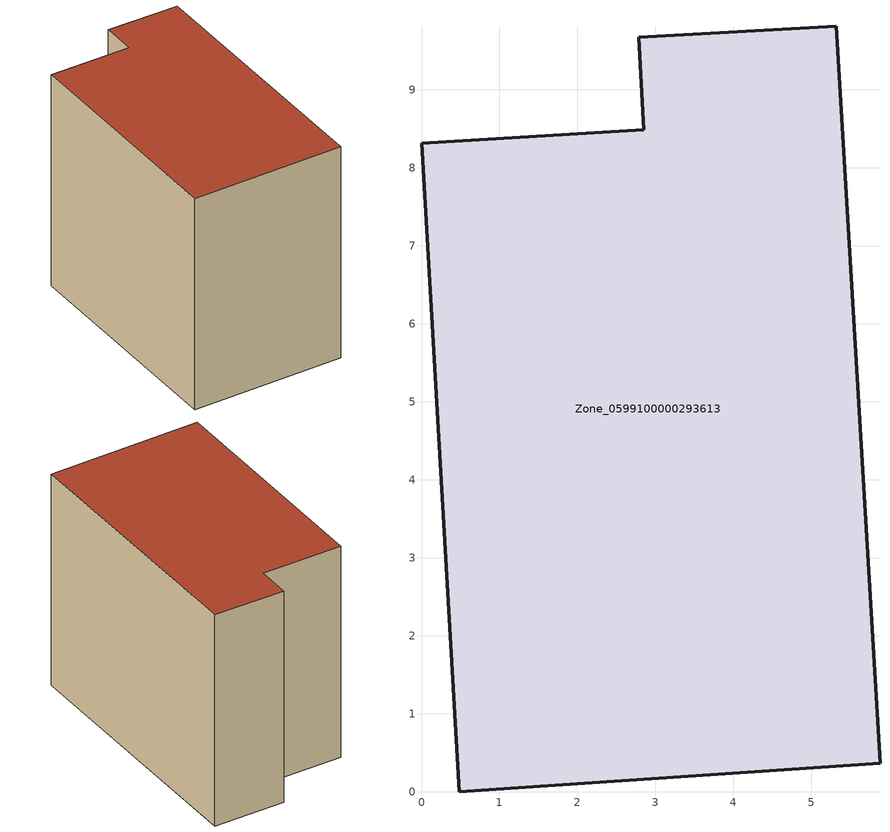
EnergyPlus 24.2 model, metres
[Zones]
Zone_0599100000293613
 floor ground (C_G): 5.88,0.37 0.48,0 0,8.32 2.85,8.49 2.79,9.68 5.32,9.82 z0
 wall outside (C_F): 0.48,0 5.88,0.37 5.32,9.82 2.79,9.68 2.85,8.49 0,8.32 0.48,0 z0:7.84
 roof outside (C_R): 0,8.32 0.48,0 5.88,0.37 5.32,9.82 2.79,9.68 2.85,8.49 z7.84
[BUILDING]
Pand.0599100000293613: North Axis=0; Terrain=City; Loads Convergence Tolerance Value=0.04; Temperature Convergence Tolerance Value=0.4; Solar Distribution=FullExterior; Maximum Number of Warmup Days=25; Minimum Number of Warmup Days=1
[Site:Location]
Rotterdam.The.Hague.AP_ZH_NLD Design_Conditions: Latitude=51.96; Longitude=4.45; Time Zone=1; Elevation=-4.5
[SITE:GROUNDTEMPERATURE:BUILDINGSURFACE]
18, 18, 18, 18, 18, 18, 18, 18, 18, 18, 18, 18
[MATERIAL] Thermal Absorptance=0.9; Solar Absorptance=0.7; Visible Absorptance=0.7
Name | Roughness | Thickness | Conductivity | Density | Specific Heat
G.TI.1975-1991 | MediumSmooth | 0.15 | 0.288461 | 540 | 1210
F.TI.1975-1991 | Rough | 0.3 | 0.230769 | 1920 | 840
R.TI.1975-1991 | MediumRough | 0.2 | 0.153846 | 1500 | 1000
[CONSTRUCTION]
C_G: G.TI.1975-1991
C_F: F.TI.1975-1991
C_R: R.TI.1975-1991
[ZONE]
Zone_0599100000293613: Type=1; Multiplier=1; Ceiling Height=Autocalculate; Volume=Autocalculate; Floor Area=autocalculate; Part of Total Floor Area=Yes
[ZONEINFILTRATION:DESIGNFLOWRATE]
Infil_Zone_0599100000293613: Zone or ZoneList or Space or SpaceList=Zone_0599100000293613; Schedule=AlwaysOn; Design Flow Rate Calculation Method=Flow/Area; Flow Rate per Floor Area=0.003; Constant Term Coefficient=1; Temperature Term Coefficient=0; Velocity Term Coefficient=0; Velocity Squared Term Coefficient=0
[HVACTEMPLATE:ZONE:IDEALLOADSAIRSYSTEM]
Zone_0599100000293613: Maximum Heating Supply Air Temperature=50; Minimum Cooling Supply Air Temperature=13; Maximum Heating Supply Air Humidity Ratio=0.0156; Minimum Cooling Supply Air Humidity Ratio=0.0077; Heating Limit=NoLimit; Cooling Limit=NoLimit; Dehumidification Control Type=ConstantSensibleHeatRatio; Cooling Sensible Heat Ratio=0.7; Dehumidification Setpoint=60; Humidification Control Type=None; Humidification Setpoint=30; Outdoor Air Method=None; Outdoor Air Flow Rate per Person=0.00944; Outdoor Air Flow Rate per Zone Floor Area=0; Outdoor Air Flow Rate per Zone=0; Demand Controlled Ventilation Type=None; Outdoor Air Economizer Type=NoEconomizer; Heat Recovery Type=None; Sensible Heat Recovery Effectiveness=0.7; Latent Heat Recovery Effectiveness=0.65
[ZONECONTROL:THERMOSTAT]
ThermostatControl_Zone_0599100000293613: Zone or ZoneList=Zone_0599100000293613; Control Type Schedule=DualSetpointControlType; Control 1=Thermostat_Zone_0599100000293613; Temperature Difference Between Cutout And Setpoint=0
[THERMOSTATSETPOINT:DUALSETPOINT]
Thermostat_Zone_0599100000293613: Heating Setpoint Temperature Schedule=HeatingSetpoint_Zone_0599100000293613; Cooling Setpoint Temperature Schedule=CoolingSetpoint_Zone_0599100000293613
[SCHEDULE:COMPACT]
HeatingSetpoint_Zone_0599100000293613: Through: 12/31, For: AllDays, Until: 24:00, 21
CoolingSetpoint_Zone_0599100000293613: Through: 12/31, For: AllDays, Until: 24:00, 24
DualSetpointControlType: Through: 12/31, For: AllDays, Until: 24:00, 4
AlwaysOn: Through: 12/31, For: AllDays, Until: 24:00, 1
